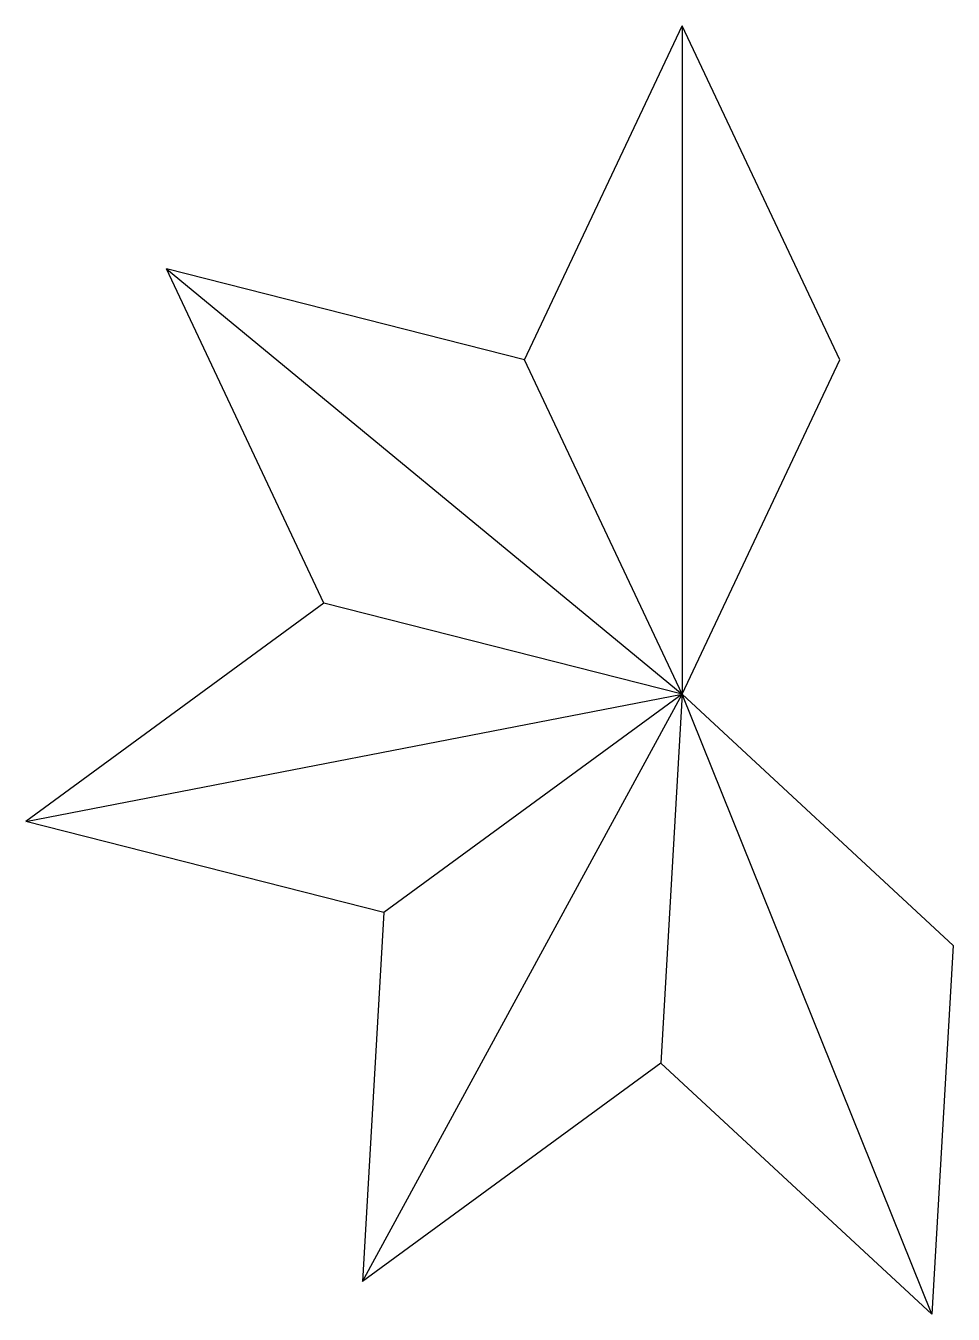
# Model space of a CAD drawing. Header units: millimetres. Extents: x -95 to 39, y -90 to 97.
import ezdxf

# ---------------------------------------------------------------- set-up
doc = ezdxf.new("R2010")
doc.units = ezdxf.units.MM
doc.layers.get('0').update_dxf_attribs({"linetype": 'CONTINUOUS'})

msp = doc.modelspace()

# ---------------------------------------------------------------- linework, layer by layer
for p, q in [((0, 0), (-3.09, -53.58)), ((36.27, -90.05), (0, 0)), ((0, 0), (39.36, -36.48)), ((39.36, -36.48), (36.27, -90.05)), ((-3.09, -53.58), (36.27, -90.05))]:
    msp.add_line(p, q)
for points in [[(-22.89, 48.54), (0, 97.08), (0, 0)], [(0, 97.08), (0, 0), (22.89, 48.54)], [(-22.89, 48.54), (-74.89, 61.77), (0, 0)], [(-52.01, 13.23), (-74.89, 61.77), (0, 0)], [(-52.01, 13.23), (-95.31, -18.47), (0, 0)], [(-95.31, -18.47), (0, 0), (-43.3, -31.7)], [(-43.3, -31.7), (-46.39, -85.28), (0, 0)], [(-46.39, -85.28), (0, 0), (-3.09, -53.58)]]:
    msp.add_lwpolyline(points, close=True)

doc.saveas('drawing.dxf')
